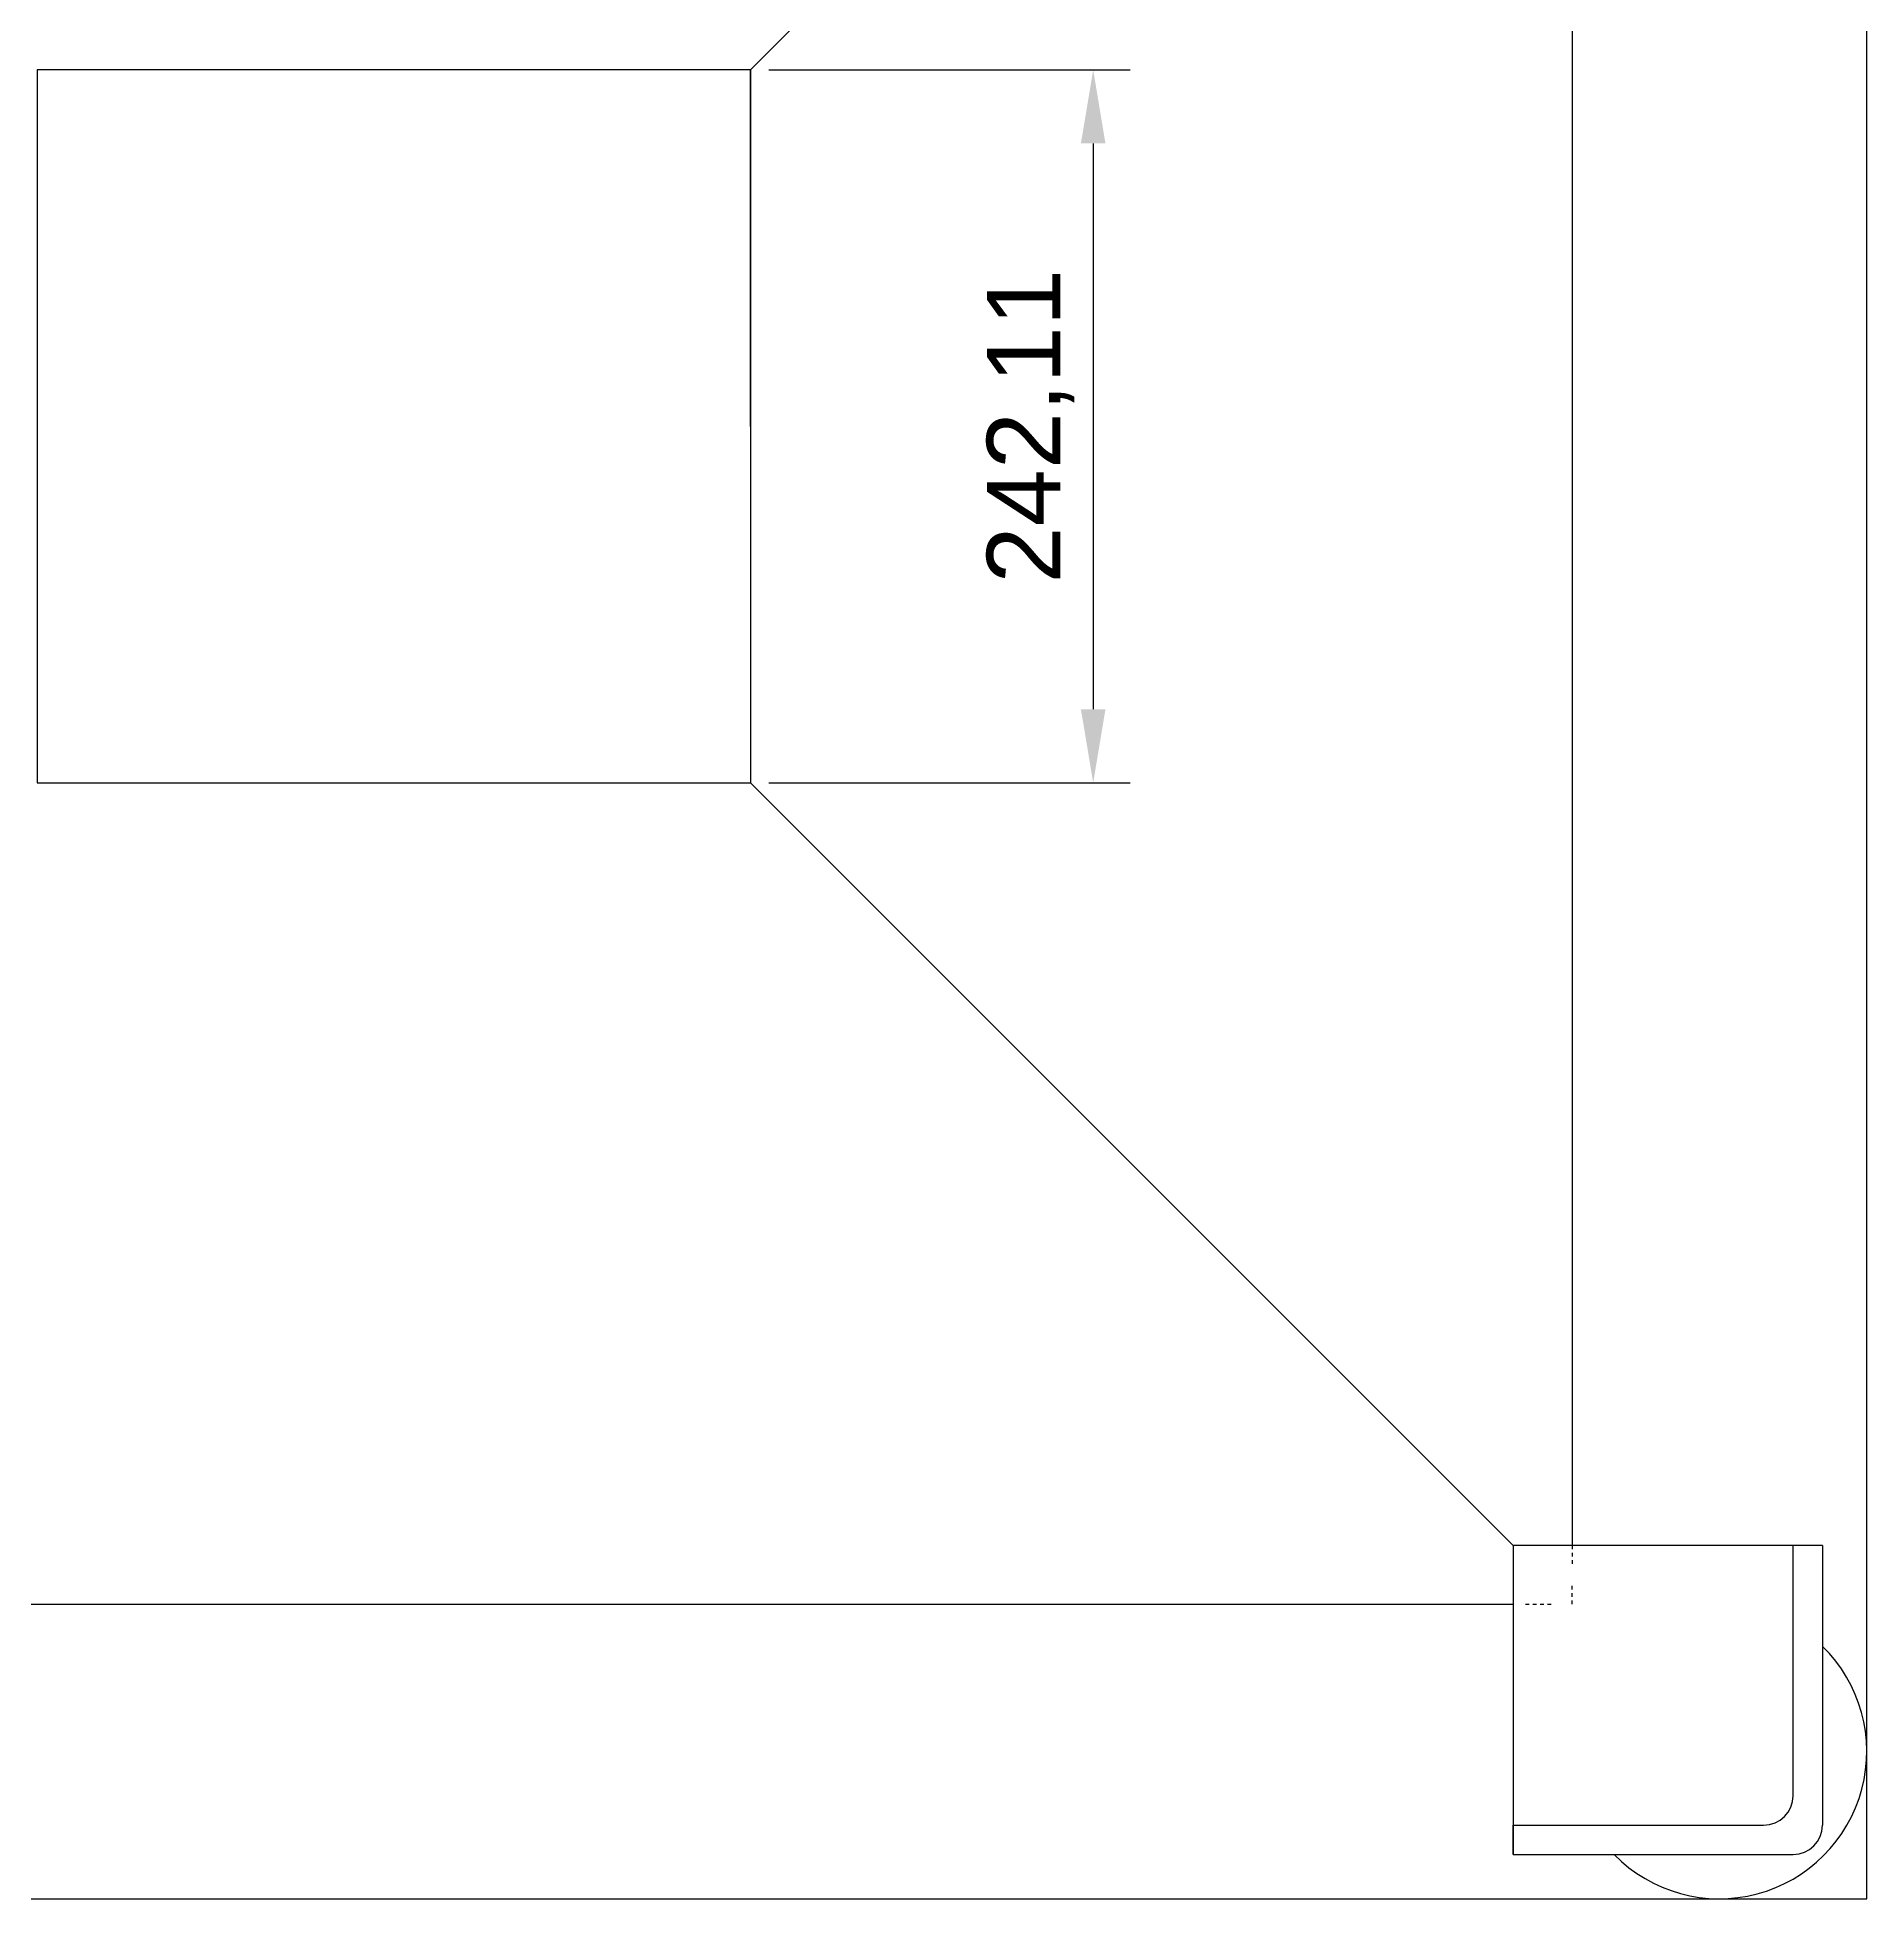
# Model space of a CAD drawing. Header units: millimetres. Extents: x 1887 to 5407, y 984 to 3911.
# Drawn here: x 2531 to 3152, y 1146 to 1778 of the extents above; entities that cross this region are included whole.
import ezdxf

# ---------------------------------------------------------------- set-up
doc = ezdxf.new("R2010")
doc.units = ezdxf.units.MM
doc.linetypes.add('JIS_02_1.2', pattern=[2.5, 1.25, -1.25])
doc.layers.add('PONTILHADO', color=7, linetype='JIS_02_1.2')
doc.styles.get("Standard").update_dxf_attribs({"font": 'arial.ttf'})
doc.dimstyles.new('Anotativo', dxfattribs={"dimscale": 0, "dimtxt": 2.5, "dimasz": 2.5, "dimexe": 1.25, "dimexo": 0.625, "dimtad": 1, "dimtxsty": 'Standard', "dimcen": 2.5, "dimadec": 0, "dimazin": 0, "dimtfac": 1, "dimtmove": 0, "dimatfit": 3, "dimfxl": 1, "dimarcsym": 0})

# ---------------------------------------------------------------- blocks, each defined once
blk = doc.blocks.new('*D29')
at = {"color": 0, "lineweight": -2, "transparency": 16777216}
for p, q in [((2779.66, 1766.68), (2902.26, 1766.68)), ((2889.76, 1741.68), (2889.76, 1549.57)), ((2779.66, 1524.57), (2902.26, 1524.57))]:
    blk.add_line(p, q, dxfattribs=at)
at = {"color": 0, "transparency": 16777216}
for points in [[(2885.59, 1741.68), (2893.93, 1741.68), (2889.76, 1766.68)], [(2885.59, 1549.57), (2893.93, 1549.57), (2889.76, 1524.57)]]:
    blk.add_solid(points, dxfattribs=at)
at = {"layer": 'Defpoints', "color": 0, "transparency": 16777216}
for p in [(2773.41, 1766.68), (2773.41, 1524.57), (2889.76, 1524.57)]:
    blk.add_point(p, dxfattribs=at)
at = {"color": 0, "transparency": 16777216, "insert": (2868.49, 1645.62), "char_height": 25, "attachment_point": 5, "rotation": 90}
blk.add_mtext('242,11', dxfattribs=at)

msp = doc.modelspace()

# ---------------------------------------------------------------- linework, layer by layer
at = {"color": 7}
for p, q in [((3152.362, 1145.624), (3152.362, 2145.624)), ((3032.362, 2025.624), (2773.414, 1766.677)), ((3052.362, 2025.624), (3052.362, 1265.624)), ((2652.362, 1766.677), (2531.309, 1766.677)), ((2531.309, 1766.677), (2531.309, 1645.624)), ((2773.414, 1766.677), (2531.309, 1766.677)), ((2773.414, 1766.677), (2531.309, 1766.677)), ((2531.309, 1766.677), (2531.309, 1540.55)), ((2531.309, 1766.677), (2531.309, 1524.572)), ((2773.414, 1645.624), (2773.414, 1766.677)), ((2773.414, 1766.677), (2773.414, 1524.572)), ((2531.309, 1524.572), (2773.414, 1524.572)), ((3032.362, 1265.624), (2773.414, 1524.572)), ((3137.362, 1265.624), (3032.362, 1265.624)), ((3032.362, 1265.624), (3032.362, 1160.624)), ((3127.362, 1180.624), (3127.362, 1265.624)), ((3137.362, 1265.624), (3137.362, 1170.624)), ((2272.362, 1245.624), (3032.362, 1245.624)), ((3032.362, 1160.624), (3032.362, 1170.624)), ((3032.362, 1170.624), (3117.362, 1170.624)), ((3032.362, 1160.624), (3127.362, 1160.624)), ((2152.362, 1145.624), (3152.362, 1145.624))]:
    msp.add_line(p, q, dxfattribs=at)
for centre, radius, start, end in [((3102.362, 1195.624), 50, 224.427004, 45.572996), ((3117.362, 1180.624), 10, 270, 0), ((3127.362, 1170.624), 10, 270, 0)]:
    msp.add_arc(centre, radius, start, end, dxfattribs=at)
at = {"layer": 'PONTILHADO', "color": 7}
for p, q in [((3052.362, 1265.624), (3052.362, 1258.577)), ((3052.362, 1245.624), (3052.362, 1252.753)), ((3036.516, 1245.624), (3046.191, 1245.624))]:
    msp.add_line(p, q, dxfattribs=at)

# ---------------------------------------------------------------- dimensions: what is measured, and where the dimension line sits
at = {"color": 1}
dim = msp.add_linear_dim(base=(2889.7611, 1524.5716), p1=(2773.4144, 1766.6769), p2=(2773.4144, 1524.5716), angle=90, dimstyle='Anotativo', dxfattribs=at)
dim.commit()
dim.dimension.update_dxf_attribs({"geometry": '*D29', "text_midpoint": (2868.4873, 1645.6243)})

doc.saveas('drawing.dxf')
